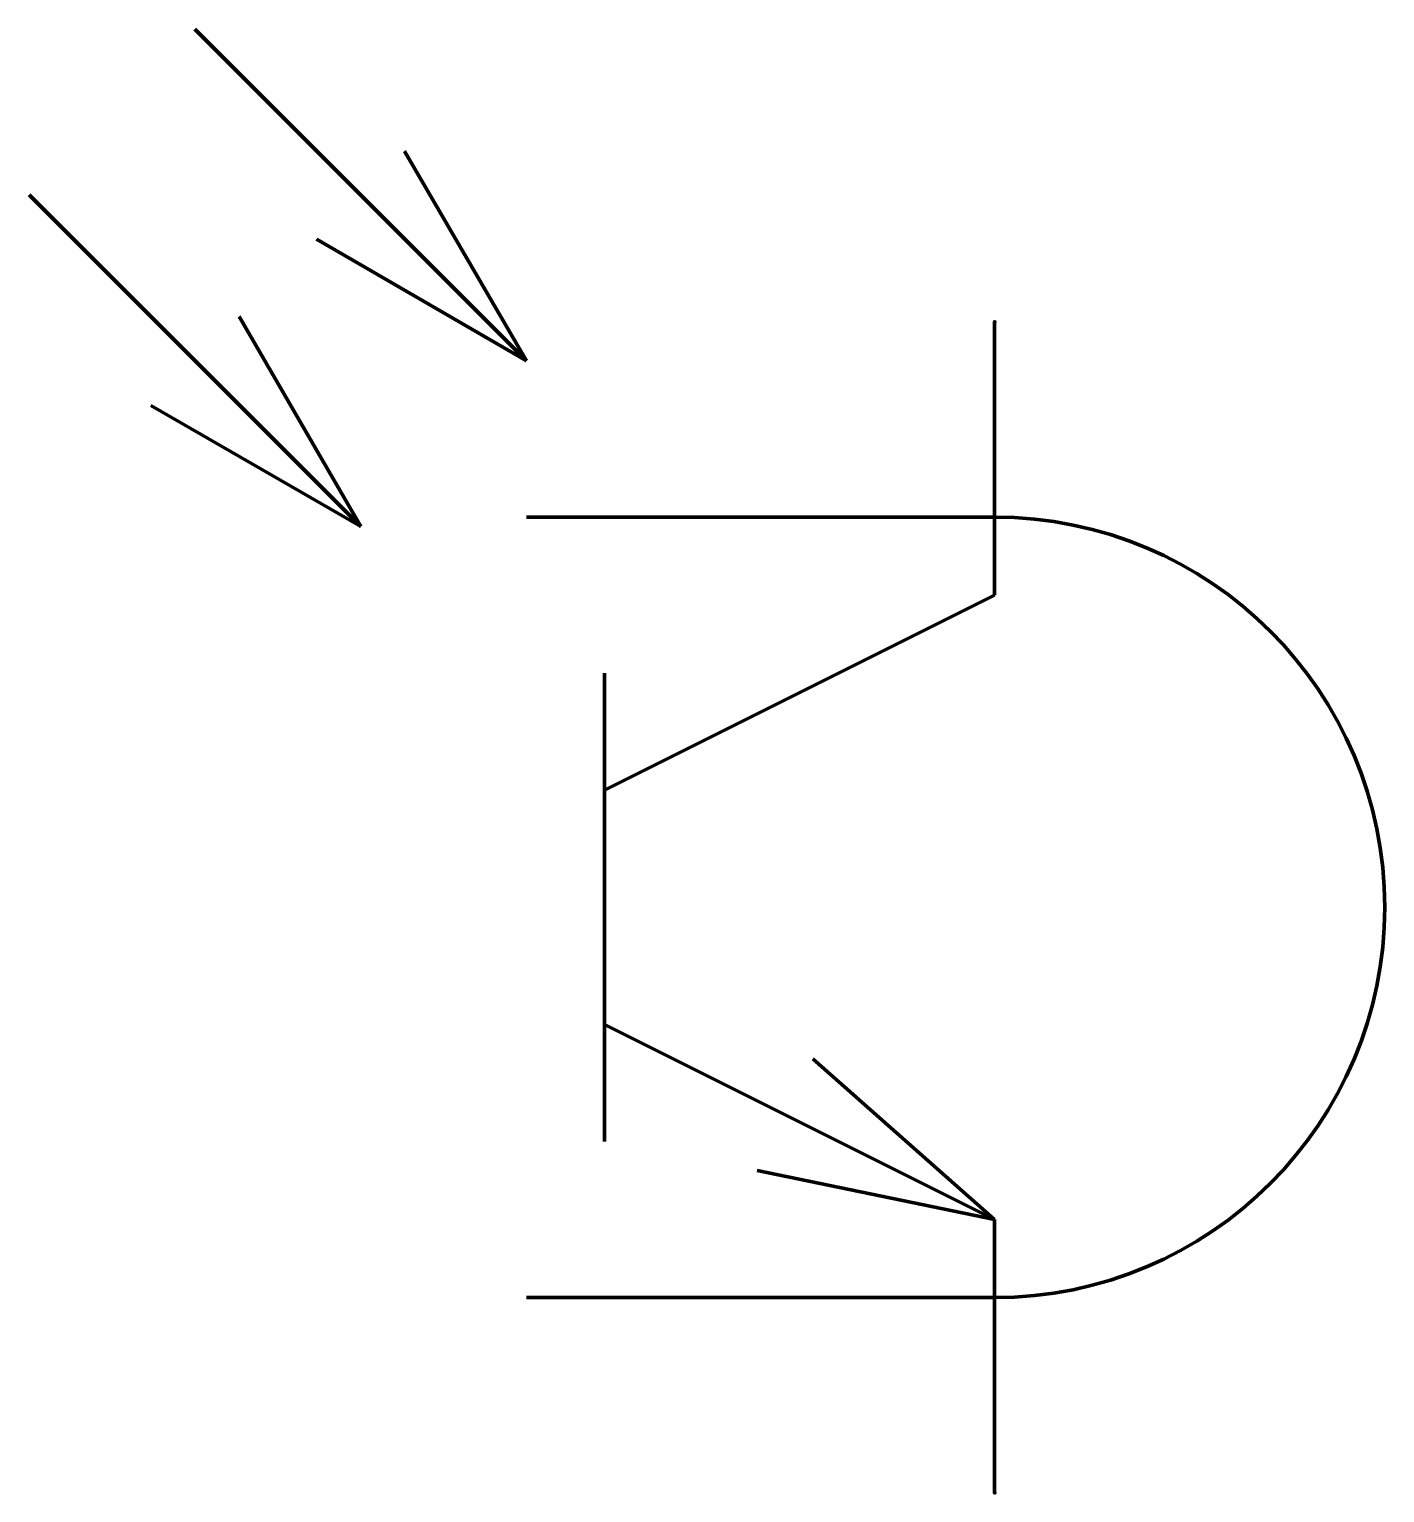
# Model space of a CAD drawing. Header units: millimetres. Extents: x -12.4 to 5, y 0 to 18.8.
import ezdxf

# ---------------------------------------------------------------- set-up
doc = ezdxf.new("R2010")
doc.units = ezdxf.units.MM
doc.layers.get('0').update_dxf_attribs({"linetype": 'CONTINUOUS', "lineweight": 0})

msp = doc.modelspace()

# ---------------------------------------------------------------- linework, layer by layer
at = {"color": 7, "linetype": 'CONTINUOUS', "lineweight": 70}
for p, q in [((-6, 14.5), (-10.25, 18.75)), ((-6, 14.5), (-7.56, 17.19)), ((-8.12, 12.38), (-12.37, 16.63)), ((-6, 14.5), (-8.69, 16.06)), ((-8.12, 12.38), (-9.68, 15.07)), ((0, 11.5), (0, 15)), ((-8.12, 12.38), (-10.81, 13.93)), ((-6, 12.5), (0, 12.5)), ((-5, 9), (0, 11.5)), ((-5, 4.5), (-5, 10.5)), ((0, 3.5), (-5, 6)), ((-2.33, 5.56), (0, 3.5)), ((0, 3.5), (-3.04, 4.13)), ((0, 0), (0, 3.5)), ((0, 2.5), (-6, 2.5))]:
    msp.add_line(p, q, dxfattribs=at)
msp.add_arc((0, 7.5), 5, 270, 90, dxfattribs=at)
for p in [(0, 15), (0, 0)]:
    msp.add_point(p, dxfattribs=at)

doc.saveas('drawing.dxf')
